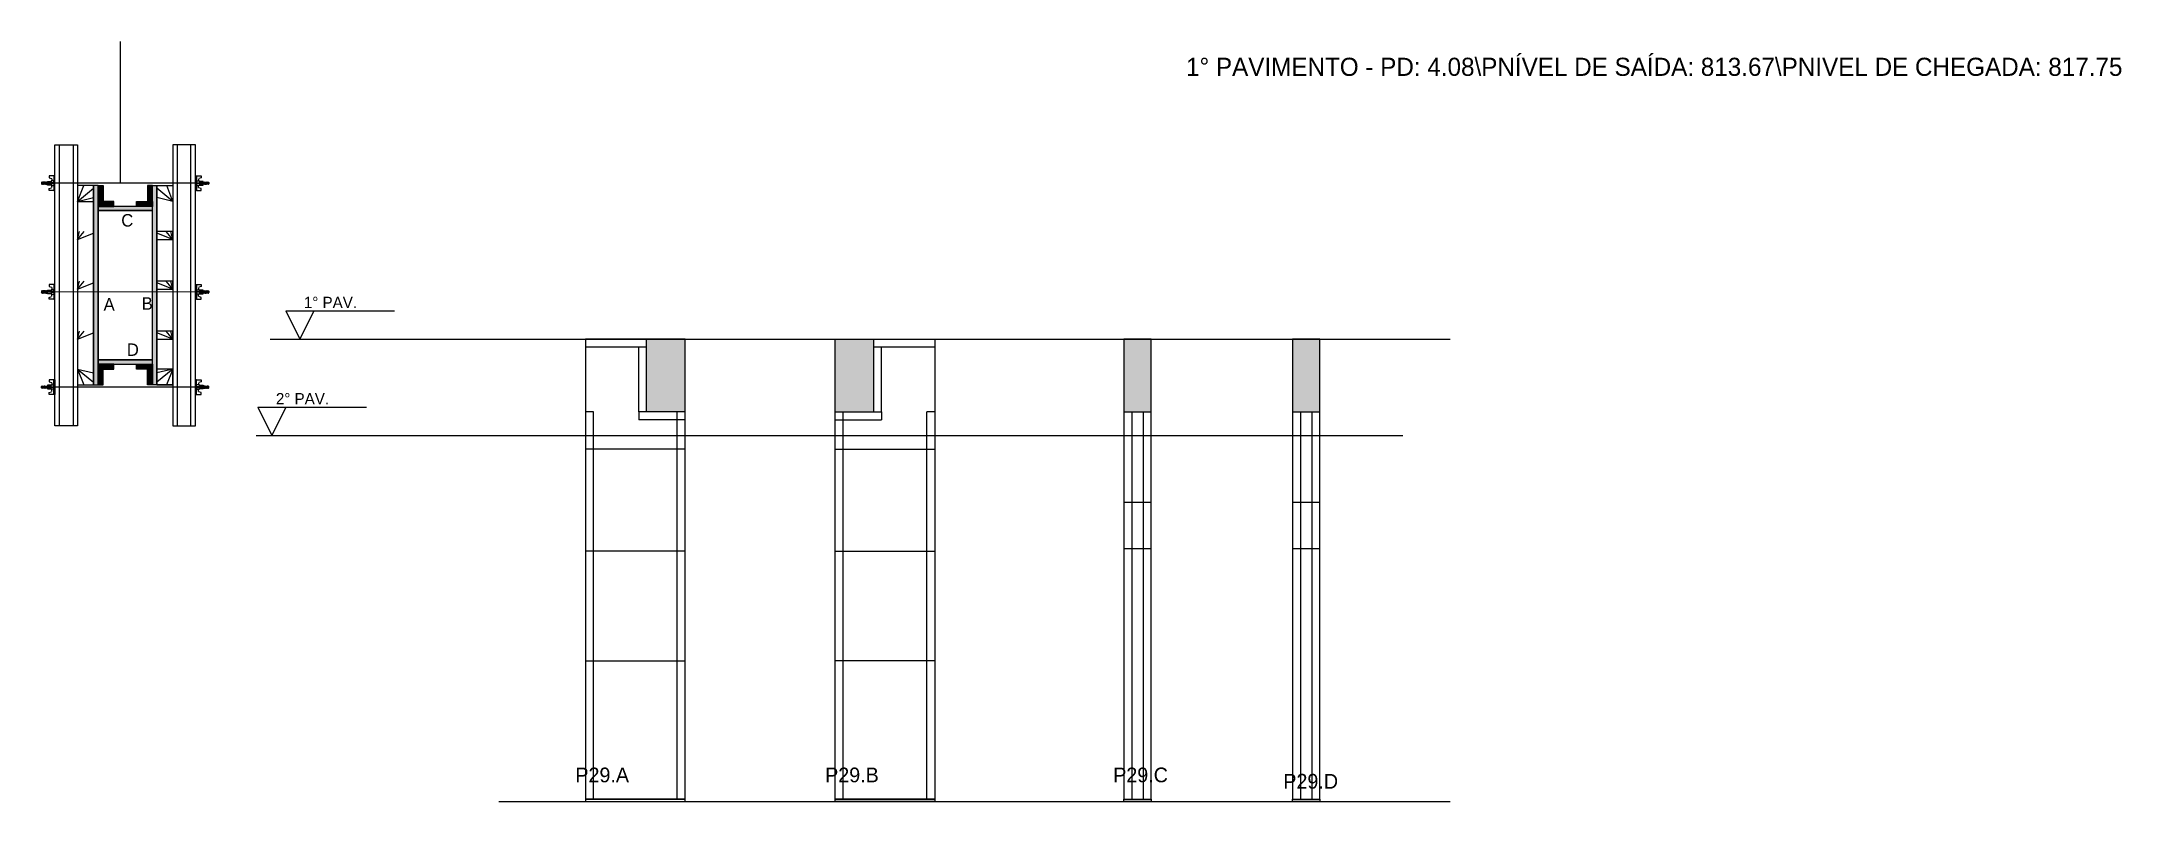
# Model space of a CAD drawing. Header units: metres. Extents: x 7910 to 9747, y 6363 to 7034.
import ezdxf

# ---------------------------------------------------------------- set-up
doc = ezdxf.new("R2010")
doc.units = ezdxf.units.M
for name, color, linetype in [('CHAPA', 7, 'Continuous'), ('COTA', 7, 'Continuous'), ('Hachura', 7, 'Continuous'), ('Madeira', 7, 'Continuous'), ('NIVEL 1° PAV.', 7, 'Continuous'), ('NIVEL 2° PAV.', 7, 'Continuous'), ('NOMENCLATURA', 7, 'Continuous'), ('Nível', 7, 'Continuous'), ('Painéis', 7, 'Continuous'), ('Perfil Metálico', 7, 'Continuous'), ('SARR_2.2x7', 7, 'Continuous'), ('SARRAFO', 7, 'Continuous'), ('Texto Seção', 7, 'Continuous'), ('TEXTO_GERAL', 7, 'Continuous')]:
    doc.layers.add(name, color=color, linetype=linetype)

msp = doc.modelspace()

# ---------------------------------------------------------------- hatches: boundary and pattern name
at = {"layer": 'COTA'}
h = msp.add_hatch(color=7, dxfattribs=at)
h.dxf.hatch_style = 1
h.paths.add_polyline_path([(8478.6, 6770.9), (8444.6, 6770.9), (8444.6, 6706.9), (8478.6, 6706.9), (8478.6, 6770.9)])
h = msp.add_hatch(color=7, dxfattribs=at)
h.dxf.hatch_style = 1
h.paths.add_polyline_path([(8611.1, 6770.9), (8645.1, 6770.9), (8645.1, 6706.9), (8611.1, 6706.9), (8611.1, 6770.9)])
h = msp.add_hatch(color=7, dxfattribs=at)
h.dxf.hatch_style = 1
h.paths.add_polyline_path([(8866, 6706.9), (8890, 6706.9), (8890, 6706.9), (8890, 6770.9), (8890, 6770.9), (8866, 6770.9), (8866, 6770.9), (8866, 6706.9)])
h = msp.add_hatch(color=7, dxfattribs=at)
h.dxf.hatch_style = 1
h.paths.add_polyline_path([(9014.8, 6706.9), (9038.8, 6706.9), (9038.8, 6706.9), (9038.8, 6770.9), (9038.8, 6770.9), (9014.8, 6770.9), (9014.8, 6770.9), (9014.8, 6706.9)])
at = {"layer": 'Hachura'}
h = msp.add_hatch(color=7, dxfattribs=at)
h.dxf.hatch_style = 1
h.paths.add_polyline_path([(7960.3, 6906.6), (7956.3, 6906.6), (7956.3, 6906.6), (7956.3, 6730.6), (7956.3, 6730.6), (7960.3, 6730.6), (7960.3, 6730.6), (7960.3, 6906.6)])
h = msp.add_hatch(color=7, dxfattribs=at)
h.dxf.hatch_style = 1
h.paths.add_polyline_path([(7960.3, 6892.6), (7964.7, 6892.6), (7964.7, 6892.6), (7964.7, 6906.6), (7964.7, 6906.6), (7960.3, 6906.6), (7960.3, 6906.6), (7960.3, 6892.6)])
h = msp.add_hatch(color=7, dxfattribs=at)
h.dxf.hatch_style = 1
h.paths.add_polyline_path([(8008.3, 6892.6), (8003.9, 6892.6), (8003.9, 6892.6), (8003.9, 6906.6), (8003.9, 6906.6), (8008.3, 6906.6), (8008.3, 6906.6), (8008.3, 6892.6)])
h = msp.add_hatch(color=7, dxfattribs=at)
h.dxf.hatch_style = 1
h.paths.add_polyline_path([(8008.3, 6906.6), (8012.3, 6906.6), (8012.3, 6906.6), (8012.3, 6730.6), (8012.3, 6730.6), (8008.3, 6730.6), (8008.3, 6730.6), (8008.3, 6906.6)])
h = msp.add_hatch(color=7, dxfattribs=at)
h.dxf.hatch_style = 1
h.paths.add_polyline_path([(7960.3, 6888.2), (7960.3, 6892.6), (7960.3, 6892.6), (7974.3, 6892.6), (7974.3, 6892.6), (7974.3, 6888.2), (7974.3, 6888.2), (7960.3, 6888.2)])
h = msp.add_hatch(color=7, dxfattribs=at)
h.dxf.hatch_style = 1
h.paths.add_polyline_path([(8008.3, 6884.6), (8008.3, 6888.2), (8008.3, 6888.2), (7960.3, 6888.2), (7960.3, 6888.2), (7960.3, 6884.6), (7960.3, 6884.6), (8008.3, 6884.6)])
h = msp.add_hatch(color=7, dxfattribs=at)
h.dxf.hatch_style = 1
h.paths.add_polyline_path([(8008.3, 6884.6), (8008.3, 6888.2), (8008.3, 6888.2), (7960.3, 6888.2), (7960.3, 6888.2), (7960.3, 6884.6), (7960.3, 6884.6), (8008.3, 6884.6)])
h = msp.add_hatch(color=7, dxfattribs=at)
h.dxf.hatch_style = 1
h.paths.add_polyline_path([(8008.3, 6888.2), (8008.3, 6892.6), (8008.3, 6892.6), (7994.3, 6892.6), (7994.3, 6892.6), (7994.3, 6888.2), (7994.3, 6888.2), (8008.3, 6888.2)])
h = msp.add_hatch(color=7, dxfattribs=at)
h.dxf.hatch_style = 1
h.paths.add_polyline_path([(8008.3, 6749), (8008.3, 6752.6), (8008.3, 6752.6), (7960.3, 6752.6), (7960.3, 6752.6), (7960.3, 6749), (7960.3, 6749), (8008.3, 6749)])
h = msp.add_hatch(color=7, dxfattribs=at)
h.dxf.hatch_style = 1
h.paths.add_polyline_path([(8008.3, 6749), (8008.3, 6752.6), (8008.3, 6752.6), (7960.3, 6752.6), (7960.3, 6752.6), (7960.3, 6749), (7960.3, 6749), (8008.3, 6749)])
h = msp.add_hatch(color=7, dxfattribs=at)
h.dxf.hatch_style = 1
h.paths.add_polyline_path([(7960.3, 6744.6), (7960.3, 6749), (7960.3, 6749), (7974.3, 6749), (7974.3, 6749), (7974.3, 6744.6), (7974.3, 6744.6), (7960.3, 6744.6)])
h = msp.add_hatch(color=7, dxfattribs=at)
h.dxf.hatch_style = 1
h.paths.add_polyline_path([(7960.3, 6744.6), (7964.7, 6744.6), (7964.7, 6744.6), (7964.7, 6730.6), (7964.7, 6730.6), (7960.3, 6730.6), (7960.3, 6730.6), (7960.3, 6744.6)])
h = msp.add_hatch(color=7, dxfattribs=at)
h.dxf.hatch_style = 1
h.paths.add_polyline_path([(8008.3, 6744.6), (8008.3, 6749), (8008.3, 6749), (7994.3, 6749), (7994.3, 6749), (7994.3, 6744.6), (7994.3, 6744.6), (8008.3, 6744.6)])
h = msp.add_hatch(color=7, dxfattribs=at)
h.dxf.hatch_style = 1
h.paths.add_polyline_path([(8008.3, 6744.6), (8003.9, 6744.6), (8003.9, 6744.6), (8003.9, 6730.6), (8003.9, 6730.6), (8008.3, 6730.6), (8008.3, 6730.6), (8008.3, 6744.6)])

# ---------------------------------------------------------------- linework, layer by layer
at = {"layer": 'CHAPA', "color": 7, "lineweight": 25}
for points in [[(7960.3, 6906.6), (7956.3, 6906.6), (7956.3, 6730.6), (7960.3, 6730.6)], [(7960.3, 6906.6), (7956.3, 6906.6), (7956.3, 6730.6), (7960.3, 6730.6)], [(8008.3, 6906.6), (8012.3, 6906.6), (8012.3, 6730.6), (8008.3, 6730.6)], [(8008.3, 6906.6), (8012.3, 6906.6), (8012.3, 6730.6), (8008.3, 6730.6)], [(8008.3, 6884.6), (8008.3, 6888.2), (7960.3, 6888.2), (7960.3, 6884.6)], [(8008.3, 6884.6), (8008.3, 6888.2), (7960.3, 6888.2), (7960.3, 6884.6)], [(8008.3, 6749), (8008.3, 6752.6), (7960.3, 6752.6), (7960.3, 6749)], [(8008.3, 6749), (8008.3, 6752.6), (7960.3, 6752.6), (7960.3, 6749)]]:
    msp.add_lwpolyline(points, close=True, dxfattribs=at)
at = {"layer": 'COTA', "color": 7, "lineweight": 25}
for p, q in [((8478.6, 6770.9), (8444.6, 6770.9)), ((8478.6, 6706.9), (8478.6, 6770.9)), ((8611.1, 6706.9), (8611.1, 6770.9)), ((8611.1, 6770.9), (8645.1, 6770.9))]:
    msp.add_line(p, q, dxfattribs=at)
for points in [[(8890, 6706.9), (8890, 6770.9), (8866, 6770.9), (8866, 6706.9)], [(9038.8, 6706.9), (9038.8, 6770.9), (9014.8, 6770.9), (9014.8, 6706.9)]]:
    msp.add_lwpolyline(points, dxfattribs=at)
at = {"layer": 'Defpoints', "color": 7, "lineweight": 25}
msp.add_line((7980.2, 6908.7), (7980.2, 7033.7), dxfattribs=at)
at = {"layer": 'Hachura', "color": 7, "lineweight": 25}
for p, q in [((7910.8, 6909.7), (7910.5, 6909.4)), ((7910.5, 6909.4), (7910.5, 6908.1)), ((7910.8, 6907.7), (7910.5, 6908.1)), ((7911.1, 6909.7), (7910.8, 6909.7)), ((7910.8, 6909.7), (7910.8, 6909.7)), ((7910.8, 6907.7), (7910.8, 6909.7)), ((7911.4, 6907.7), (7910.8, 6909)), ((7911.4, 6907.6), (7910.8, 6908.8)), ((7910.8, 6908.3), (7911.1, 6907.6)), ((7910.8, 6908), (7910.9, 6907.7)), ((7910.9, 6907.7), (7910.8, 6907.7)), ((7911.1, 6909.7), (7912.1, 6907.7)), ((7911.1, 6909.7), (7912.1, 6907.7)), ((7911.2, 6909.8), (7912.3, 6907.6)), ((7912.5, 6907.6), (7911.4, 6909.8)), ((7911.4, 6907.7), (7912.1, 6907.7)), ((7912.3, 6909.7), (7911.6, 6909.7)), ((7912.6, 6907.7), (7911.6, 6909.7)), ((7912.3, 6909.7), (7913.2, 6907.7)), ((7912.4, 6909.8), (7913.5, 6907.6)), ((7913.7, 6907.6), (7912.6, 6909.8)), ((7913.2, 6907.7), (7912.6, 6907.7)), ((7913.4, 6909.7), (7912.8, 6909.7)), ((7913.8, 6907.7), (7912.8, 6909.7)), ((7913, 6909.7), (7912.8, 6909.7)), ((7913.4, 6909.7), (7914.4, 6907.7)), ((7913.5, 6909.8), (7914.6, 6907.6)), ((7914.8, 6907.6), (7913.8, 6909.8)), ((7914, 6907.7), (7913.8, 6907.7)), ((7914.6, 6909.7), (7914, 6909.7)), ((7914.9, 6907.7), (7914, 6909.7)), ((7914, 6907.7), (7914.4, 6907.7)), ((7914.6, 6909.7), (7915.6, 6907.7)), ((7915.6, 6908.5), (7914.9, 6909.8)), ((7914.9, 6907.7), (7915.6, 6907.7)), ((7915.6, 6908.8), (7915.1, 6909.7)), ((7915.6, 6909.7), (7915.1, 6909.7)), ((8057.1, 6908.6), (7915.3, 6908.7)), ((7915.6, 6907), (7915.6, 6910.3)), ((7915.6, 6907), (7915.6, 6910.3)), ((7915.6, 6910.3), (7918.8, 6910.3)), ((7915.6, 6909.3), (7918.8, 6909.3)), ((7915.6, 6907.7), (7918.8, 6907.7)), ((7918.8, 6907), (7915.6, 6907)), ((7922.3, 6915.1), (7917.1, 6915.1)), ((7917.1, 6915.1), (7917.1, 6913.4)), ((7917.1, 6913.4), (7919.3, 6912.8)), ((7917.1, 6903.9), (7919.3, 6904.5)), ((7917.1, 6902.2), (7917.1, 6903.9)), ((7918.8, 6910.6), (7918.8, 6906.7)), ((7921.4, 6910.6), (7918.8, 6910.6)), ((7918.8, 6906.7), (7918.8, 6907)), ((7918.8, 6906.7), (7918.8, 6907)), ((7918.8, 6906.7), (7921.4, 6906.7)), ((7921.4, 6909), (7919.4, 6909)), ((7919.4, 6908.4), (7921.4, 6908.4)), ((7919.6, 6912.5), (7919.6, 6910.6)), ((7919.6, 6904.8), (7919.6, 6906.7)), ((7921.4, 6915.1), (7921.4, 6902.2)), ((7921.4, 6915.1), (7921.4, 6909.9)), ((7921.4, 6915), (7922.3, 6915)), ((7921.4, 6914.7), (7922.3, 6914.7)), ((7921.4, 6914.4), (7922.3, 6914.4)), ((7921.4, 6913.9), (7922.3, 6913.9)), ((7921.4, 6913.1), (7922.3, 6913.1)), ((7921.4, 6911.7), (7922.3, 6911.7)), ((7921.4, 6908.6), (7921.4, 6910.6)), ((7921.4, 6909.9), (7921.4, 6909.3)), ((7921.4, 6908.7), (7922.3, 6908.7)), ((7921.4, 6905.6), (7922.3, 6905.6)), ((7921.4, 6904.2), (7922.3, 6904.2)), ((7921.7, 6909.6), (7921.5, 6909.6)), ((7921.5, 6907.7), (7921.9, 6907.7)), ((7922.1, 6909.6), (7921.7, 6909.6)), ((7922.3, 6902.2), (7922.3, 6915.1)), ((7922.3, 6903.2), (7922.3, 6911)), ((8046.3, 6902.2), (8046.3, 6915.1)), ((8046.3, 6915.1), (8051.4, 6915.1)), ((8047.2, 6915), (8046.3, 6915)), ((8047.2, 6914.7), (8046.3, 6914.7)), ((8047.2, 6914.4), (8046.3, 6914.4)), ((8047.2, 6913.9), (8046.3, 6913.9)), ((8047.2, 6913.1), (8046.3, 6913.1)), ((8047.2, 6911.7), (8046.3, 6911.7)), ((8046.3, 6903.2), (8046.3, 6911)), ((8047.2, 6908.7), (8046.3, 6908.7)), ((8047.2, 6905.6), (8046.3, 6905.6)), ((8047.2, 6904.2), (8046.3, 6904.2)), ((8046.4, 6909.6), (8046.9, 6909.6)), ((8047, 6907.7), (8046.6, 6907.7)), ((8046.9, 6909.6), (8047.1, 6909.6)), ((8047.2, 6915.1), (8047.2, 6902.2)), ((8047.2, 6915.1), (8047.2, 6909.9)), ((8047.2, 6908.6), (8047.2, 6910.6)), ((8047.2, 6910.6), (8049.8, 6910.6)), ((8047.2, 6909.9), (8047.2, 6909.3)), ((8047.2, 6909), (8049.2, 6909)), ((8049.2, 6908.4), (8047.2, 6908.4)), ((8049.8, 6906.7), (8047.2, 6906.7)), ((8049, 6912.5), (8049, 6910.6)), ((8049, 6904.8), (8049, 6906.7)), ((8051.4, 6913.4), (8049.2, 6912.8)), ((8051.4, 6903.9), (8049.2, 6904.5)), ((8049.8, 6910.6), (8049.8, 6906.7)), ((8053, 6910.3), (8049.8, 6910.3)), ((8053, 6909.3), (8049.8, 6909.3)), ((8053, 6907.7), (8049.8, 6907.7)), ((8049.8, 6907), (8053, 6907)), ((8049.8, 6906.7), (8049.8, 6907)), ((8049.8, 6906.7), (8049.8, 6907)), ((8051.4, 6915.1), (8051.4, 6913.4)), ((8051.4, 6902.2), (8051.4, 6903.9)), ((8052.9, 6907), (8052.9, 6910.3)), ((8053, 6907), (8053, 6910.3)), ((8053, 6908.5), (8053.6, 6909.8)), ((8053.9, 6909.7), (8053, 6907.7)), ((8053, 6908.8), (8053.4, 6909.7)), ((8053, 6909.7), (8053.4, 6909.7)), ((8053.6, 6907.7), (8053, 6907.7)), ((8053.6, 6907.7), (8054.6, 6909.7)), ((8053.7, 6907.6), (8054.8, 6909.8)), ((8055, 6909.8), (8053.9, 6907.6)), ((8053.9, 6909.7), (8054.6, 6909.7)), ((8055.1, 6909.7), (8054.1, 6907.7)), ((8054.6, 6907.7), (8054.1, 6907.7)), ((8054.6, 6907.7), (8054.8, 6907.7)), ((8054.8, 6907.7), (8055.8, 6909.7)), ((8054.9, 6907.6), (8055.9, 6909.8)), ((8056.2, 6909.8), (8055.1, 6907.6)), ((8055.1, 6909.7), (8055.8, 6909.7)), ((8056.3, 6909.7), (8055.3, 6907.7)), ((8055.3, 6907.7), (8055.9, 6907.7)), ((8055.5, 6909.7), (8055.8, 6909.7)), ((8055.9, 6907.7), (8056.9, 6909.7)), ((8056, 6907.6), (8057.1, 6909.8)), ((8057.3, 6909.8), (8056.3, 6907.6)), ((8056.3, 6909.7), (8056.9, 6909.7)), ((8057.4, 6909.7), (8056.5, 6907.7)), ((8057.4, 6909.7), (8056.5, 6907.7)), ((8057.1, 6907.7), (8056.5, 6907.7)), ((8057.1, 6907.7), (8057.8, 6909)), ((8057.2, 6907.6), (8057.8, 6908.8)), ((8057.4, 6909.7), (8057.8, 6909.7)), ((8057.8, 6908.3), (8057.4, 6907.6)), ((8057.8, 6908), (8057.6, 6907.7)), ((8057.6, 6907.7), (8057.8, 6907.7)), ((8057.8, 6909.7), (8057.8, 6909.7)), ((8057.8, 6909.7), (8058.1, 6909.4)), ((8057.8, 6907.7), (8057.8, 6909.7)), ((8057.8, 6907.7), (8058.1, 6908.1)), ((8058.1, 6909.4), (8058.1, 6908.1)), ((7921.4, 6902.2), (7917.1, 6902.2)), ((7921.4, 6903.3), (7922.3, 6903.3)), ((7921.4, 6902.9), (7922.3, 6902.9)), ((7921.4, 6902.5), (7922.3, 6902.5)), ((7921.4, 6902.3), (7922.3, 6902.3)), ((7921.4, 6902.2), (7922.3, 6902.2)), ((8047.2, 6903.3), (8046.3, 6903.3)), ((8047.2, 6902.9), (8046.3, 6902.9)), ((8047.2, 6902.5), (8046.3, 6902.5)), ((8047.2, 6902.3), (8046.3, 6902.3)), ((8047.2, 6902.2), (8046.3, 6902.2)), ((8047.2, 6902.2), (8051.4, 6902.2)), ((7910.8, 6813.7), (7910.5, 6813.4)), ((7910.5, 6813.4), (7910.5, 6812.1)), ((7910.8, 6811.7), (7910.5, 6812.1)), ((7911.1, 6813.7), (7910.8, 6813.7)), ((7910.8, 6813.7), (7910.8, 6813.7)), ((7910.8, 6811.7), (7910.8, 6813.7)), ((7911.4, 6811.7), (7910.8, 6813)), ((7911.4, 6811.6), (7910.8, 6812.8)), ((7910.8, 6812.3), (7911.1, 6811.6)), ((7910.8, 6812), (7910.9, 6811.7)), ((7911.1, 6813.7), (7912.1, 6811.7)), ((7911.1, 6813.7), (7912.1, 6811.7)), ((7911.2, 6813.8), (7912.3, 6811.6)), ((7912.5, 6811.6), (7911.4, 6813.8)), ((7912.3, 6813.7), (7911.6, 6813.7)), ((7912.6, 6811.7), (7911.6, 6813.7)), ((7912.3, 6813.7), (7913.2, 6811.7)), ((7912.4, 6813.8), (7913.5, 6811.6)), ((7913.7, 6811.6), (7912.6, 6813.8)), ((7913.4, 6813.7), (7912.8, 6813.7)), ((7913.8, 6811.7), (7912.8, 6813.7)), ((7913, 6813.7), (7912.8, 6813.7)), ((7913.4, 6813.7), (7914.4, 6811.7)), ((7913.5, 6813.8), (7914.6, 6811.6)), ((7914.8, 6811.6), (7913.8, 6813.8)), ((7914.6, 6813.7), (7914, 6813.7)), ((7914.9, 6811.7), (7914, 6813.7)), ((7914.6, 6813.7), (7915.6, 6811.7)), ((7915.6, 6812.5), (7914.9, 6813.8)), ((7915.6, 6812.8), (7915.1, 6813.7)), ((7915.6, 6813.7), (7915.1, 6813.7)), ((8057.1, 6812.6), (7915.3, 6812.7)), ((7915.6, 6811), (7915.6, 6814.3)), ((7915.6, 6811), (7915.6, 6814.3)), ((7915.6, 6814.3), (7918.8, 6814.3)), ((7915.6, 6813.3), (7918.8, 6813.3)), ((7922.3, 6819.1), (7917.1, 6819.1)), ((7917.1, 6819.1), (7917.1, 6817.4)), ((7917.1, 6817.4), (7919.3, 6816.8)), ((7918.8, 6814.6), (7918.8, 6810.7)), ((7921.4, 6814.6), (7918.8, 6814.6)), ((7921.4, 6813), (7919.4, 6813)), ((7919.4, 6812.4), (7921.4, 6812.4)), ((7919.6, 6816.5), (7919.6, 6814.6)), ((7921.4, 6819.1), (7921.4, 6806.2)), ((7921.4, 6819.1), (7921.4, 6813.9)), ((7921.4, 6819), (7922.3, 6819)), ((7921.4, 6818.7), (7922.3, 6818.7)), ((7921.4, 6818.4), (7922.3, 6818.4)), ((7921.4, 6817.9), (7922.3, 6817.9)), ((7921.4, 6817.1), (7922.3, 6817.1)), ((7921.4, 6815.7), (7922.3, 6815.7)), ((7921.4, 6812.6), (7921.4, 6814.6)), ((7921.4, 6813.9), (7921.4, 6813.3)), ((7921.4, 6812.7), (7922.3, 6812.7)), ((7921.7, 6813.6), (7921.5, 6813.6)), ((7922.1, 6813.6), (7921.7, 6813.6)), ((7922.3, 6806.2), (7922.3, 6819.1)), ((7922.3, 6807.2), (7922.3, 6815)), ((8046.3, 6806.2), (8046.3, 6819.1)), ((8046.3, 6819.1), (8051.4, 6819.1)), ((8047.2, 6819), (8046.3, 6819)), ((8047.2, 6818.7), (8046.3, 6818.7)), ((8047.2, 6818.4), (8046.3, 6818.4)), ((8047.2, 6817.9), (8046.3, 6817.9)), ((8047.2, 6817.1), (8046.3, 6817.1)), ((8047.2, 6815.7), (8046.3, 6815.7)), ((8046.3, 6807.2), (8046.3, 6815)), ((8047.2, 6812.7), (8046.3, 6812.7)), ((8046.4, 6813.6), (8046.9, 6813.6)), ((8046.9, 6813.6), (8047.1, 6813.6)), ((8047.2, 6819.1), (8047.2, 6806.2)), ((8047.2, 6819.1), (8047.2, 6813.9)), ((8047.2, 6812.6), (8047.2, 6814.6)), ((8047.2, 6814.6), (8049.8, 6814.6)), ((8047.2, 6813.9), (8047.2, 6813.3)), ((8047.2, 6813), (8049.2, 6813)), ((8049.2, 6812.4), (8047.2, 6812.4)), ((8049, 6816.5), (8049, 6814.6)), ((8051.4, 6817.4), (8049.2, 6816.8)), ((8049.8, 6814.6), (8049.8, 6810.7)), ((8053, 6814.3), (8049.8, 6814.3)), ((8053, 6813.3), (8049.8, 6813.3)), ((8051.4, 6819.1), (8051.4, 6817.4)), ((8052.9, 6811), (8052.9, 6814.3)), ((8053, 6811), (8053, 6814.3)), ((8053, 6812.5), (8053.6, 6813.8)), ((8053.9, 6813.7), (8053, 6811.7)), ((8053, 6812.8), (8053.4, 6813.7)), ((8053, 6813.7), (8053.4, 6813.7)), ((8053.6, 6811.7), (8054.6, 6813.7)), ((8053.7, 6811.6), (8054.8, 6813.8)), ((8055, 6813.8), (8053.9, 6811.6)), ((8053.9, 6813.7), (8054.6, 6813.7)), ((8055.1, 6813.7), (8054.1, 6811.7)), ((8054.8, 6811.7), (8055.8, 6813.7)), ((8054.9, 6811.6), (8055.9, 6813.8)), ((8056.2, 6813.8), (8055.1, 6811.6)), ((8055.1, 6813.7), (8055.8, 6813.7)), ((8056.3, 6813.7), (8055.3, 6811.7)), ((8055.5, 6813.7), (8055.8, 6813.7)), ((8055.9, 6811.7), (8056.9, 6813.7)), ((8056, 6811.6), (8057.1, 6813.8)), ((8057.3, 6813.8), (8056.3, 6811.6)), ((8056.3, 6813.7), (8056.9, 6813.7)), ((8057.4, 6813.7), (8056.5, 6811.7)), ((8057.4, 6813.7), (8056.5, 6811.7)), ((8057.1, 6811.7), (8057.8, 6813)), ((8057.2, 6811.6), (8057.8, 6812.8)), ((8057.4, 6813.7), (8057.8, 6813.7)), ((8057.8, 6812.3), (8057.4, 6811.6)), ((8057.8, 6812), (8057.6, 6811.7)), ((8057.8, 6813.7), (8057.8, 6813.7)), ((8057.8, 6813.7), (8058.1, 6813.4)), ((8057.8, 6811.7), (8057.8, 6813.7)), ((8057.8, 6811.7), (8058.1, 6812.1)), ((8058.1, 6813.4), (8058.1, 6812.1)), ((7910.9, 6811.7), (7910.8, 6811.7)), ((7911.4, 6811.7), (7912.1, 6811.7)), ((7913.2, 6811.7), (7912.6, 6811.7)), ((7914, 6811.7), (7913.8, 6811.7)), ((7914, 6811.7), (7914.4, 6811.7)), ((7914.9, 6811.7), (7915.6, 6811.7)), ((7915.6, 6811.7), (7918.8, 6811.7)), ((7918.8, 6811), (7915.6, 6811)), ((7917.1, 6807.9), (7919.3, 6808.5)), ((7917.1, 6806.2), (7917.1, 6807.9)), ((7921.4, 6806.2), (7917.1, 6806.2)), ((7918.8, 6810.7), (7918.8, 6811)), ((7918.8, 6810.7), (7918.8, 6811)), ((7918.8, 6810.7), (7921.4, 6810.7)), ((7919.6, 6808.8), (7919.6, 6810.7)), ((7921.4, 6809.6), (7922.3, 6809.6)), ((7921.4, 6808.2), (7922.3, 6808.2)), ((7921.4, 6807.3), (7922.3, 6807.3)), ((7921.4, 6806.9), (7922.3, 6806.9)), ((7921.4, 6806.5), (7922.3, 6806.5)), ((7921.4, 6806.3), (7922.3, 6806.3)), ((7921.4, 6806.2), (7922.3, 6806.2)), ((7921.5, 6811.7), (7921.9, 6811.7)), ((8047.2, 6809.6), (8046.3, 6809.6)), ((8047.2, 6808.2), (8046.3, 6808.2)), ((8047.2, 6807.3), (8046.3, 6807.3)), ((8047.2, 6806.9), (8046.3, 6806.9)), ((8047.2, 6806.5), (8046.3, 6806.5)), ((8047.2, 6806.3), (8046.3, 6806.3)), ((8047.2, 6806.2), (8046.3, 6806.2)), ((8047, 6811.7), (8046.6, 6811.7)), ((8049.8, 6810.7), (8047.2, 6810.7)), ((8047.2, 6806.2), (8051.4, 6806.2)), ((8049, 6808.8), (8049, 6810.7)), ((8051.4, 6807.9), (8049.2, 6808.5)), ((8053, 6811.7), (8049.8, 6811.7)), ((8049.8, 6811), (8053, 6811)), ((8049.8, 6810.7), (8049.8, 6811)), ((8049.8, 6810.7), (8049.8, 6811)), ((8051.4, 6806.2), (8051.4, 6807.9)), ((8053.6, 6811.7), (8053, 6811.7)), ((8054.6, 6811.7), (8054.1, 6811.7)), ((8054.6, 6811.7), (8054.8, 6811.7)), ((8055.3, 6811.7), (8055.9, 6811.7)), ((8057.1, 6811.7), (8056.5, 6811.7)), ((8057.6, 6811.7), (8057.8, 6811.7)), ((7910.8, 6729.5), (7910.5, 6729.2)), ((7910.5, 6727.9), (7910.5, 6729.2)), ((7910.8, 6727.6), (7910.5, 6727.9)), ((7910.8, 6729), (7911.1, 6729.7)), ((7911.4, 6729.6), (7910.8, 6728.5)), ((7910.8, 6729.3), (7910.9, 6729.5)), ((7910.9, 6729.5), (7910.8, 6729.5)), ((7911.4, 6729.5), (7910.8, 6728.3)), ((7910.8, 6729.5), (7910.8, 6727.6)), ((7911.1, 6727.6), (7910.8, 6727.6)), ((7910.8, 6727.6), (7910.8, 6727.6)), ((7911.1, 6727.6), (7912.1, 6729.5)), ((7911.1, 6727.6), (7912.1, 6729.5)), ((7911.2, 6727.5), (7912.3, 6729.7)), ((7912.5, 6729.6), (7911.4, 6727.5)), ((7911.4, 6729.5), (7912.1, 6729.5)), ((7912.6, 6729.5), (7911.6, 6727.6)), ((7912.3, 6727.6), (7911.6, 6727.6)), ((7912.3, 6727.6), (7913.2, 6729.5)), ((7912.4, 6727.5), (7913.5, 6729.7)), ((7913.7, 6729.6), (7912.6, 6727.5)), ((7913.2, 6729.5), (7912.6, 6729.5)), ((7913.8, 6729.5), (7912.8, 6727.6)), ((7913.4, 6727.6), (7912.8, 6727.6)), ((7913, 6727.6), (7912.8, 6727.6)), ((7913.4, 6727.6), (7914.4, 6729.5)), ((7913.5, 6727.5), (7914.6, 6729.7)), ((7914.8, 6729.6), (7913.8, 6727.5)), ((7914, 6729.5), (7913.8, 6729.5)), ((7914, 6729.5), (7914.4, 6729.5)), ((7914.9, 6729.5), (7914, 6727.6)), ((7914.6, 6727.6), (7914, 6727.6)), ((7914.6, 6727.6), (7915.6, 6729.5)), ((7914.9, 6729.5), (7915.6, 6729.5)), ((7915.6, 6728.8), (7914.9, 6727.5)), ((7915.6, 6728.5), (7915.1, 6727.6)), ((7915.6, 6727.6), (7915.1, 6727.6)), ((8057.1, 6728.6), (7915.3, 6728.6)), ((7915.6, 6730.3), (7915.6, 6727)), ((7915.6, 6730.3), (7915.6, 6727)), ((7918.8, 6730.3), (7915.6, 6730.3)), ((7915.6, 6729.5), (7918.8, 6729.5)), ((7915.6, 6728), (7918.8, 6728)), ((7915.6, 6727), (7918.8, 6727)), ((7921.4, 6735.1), (7917.1, 6735.1)), ((7917.1, 6735.1), (7917.1, 6733.4)), ((7917.1, 6733.4), (7919.3, 6732.8)), ((7917.1, 6723.9), (7919.3, 6724.5)), ((7917.1, 6722.2), (7917.1, 6723.9)), ((7922.3, 6722.2), (7917.1, 6722.2)), ((7918.8, 6726.7), (7918.8, 6730.6)), ((7918.8, 6730.6), (7921.4, 6730.6)), ((7918.8, 6730.6), (7918.8, 6730.3)), ((7918.8, 6730.6), (7918.8, 6730.3)), ((7921.4, 6726.7), (7918.8, 6726.7)), ((7919.4, 6728.8), (7921.4, 6728.8)), ((7921.4, 6728.3), (7919.4, 6728.3)), ((7919.6, 6732.5), (7919.6, 6730.6)), ((7919.6, 6724.8), (7919.6, 6726.7)), ((7921.4, 6722.2), (7921.4, 6735.1)), ((7921.4, 6735.1), (7922.3, 6735.1)), ((7921.4, 6735), (7922.3, 6735)), ((7921.4, 6734.7), (7922.3, 6734.7)), ((7921.4, 6734.4), (7922.3, 6734.4)), ((7921.4, 6733.9), (7922.3, 6733.9)), ((7921.4, 6733.1), (7922.3, 6733.1)), ((7921.4, 6731.7), (7922.3, 6731.7)), ((7921.4, 6728.6), (7921.4, 6726.7)), ((7921.4, 6728.6), (7922.3, 6728.6)), ((7921.4, 6727.4), (7921.4, 6728)), ((7921.4, 6722.2), (7921.4, 6727.4)), ((7921.4, 6725.6), (7922.3, 6725.6)), ((7921.4, 6724.2), (7922.3, 6724.2)), ((7921.4, 6723.3), (7922.3, 6723.3)), ((7921.4, 6722.9), (7922.3, 6722.9)), ((7921.4, 6722.5), (7922.3, 6722.5)), ((7921.4, 6722.3), (7922.3, 6722.3)), ((7921.5, 6729.6), (7921.9, 6729.6)), ((7921.7, 6727.7), (7921.5, 6727.7)), ((7922.1, 6727.7), (7921.7, 6727.7)), ((7922.3, 6735.1), (7922.3, 6722.2)), ((7922.3, 6734.1), (7922.3, 6726.3)), ((8046.3, 6735.1), (8046.3, 6722.2)), ((8047.2, 6735.1), (8046.3, 6735.1)), ((8047.2, 6735), (8046.3, 6735)), ((8047.2, 6734.7), (8046.3, 6734.7)), ((8047.2, 6734.4), (8046.3, 6734.4)), ((8046.3, 6734.1), (8046.3, 6726.3)), ((8047.2, 6733.9), (8046.3, 6733.9)), ((8047.2, 6733.1), (8046.3, 6733.1)), ((8047.2, 6731.7), (8046.3, 6731.7)), ((8047.2, 6728.6), (8046.3, 6728.6)), ((8047.2, 6725.6), (8046.3, 6725.6)), ((8047.2, 6724.2), (8046.3, 6724.2)), ((8047.2, 6723.3), (8046.3, 6723.3)), ((8047.2, 6722.9), (8046.3, 6722.9)), ((8047.2, 6722.5), (8046.3, 6722.5)), ((8047.2, 6722.3), (8046.3, 6722.3)), ((8046.3, 6722.2), (8051.4, 6722.2)), ((8046.4, 6727.7), (8046.9, 6727.7)), ((8047, 6729.6), (8046.6, 6729.6)), ((8046.9, 6727.7), (8047.1, 6727.7)), ((8047.2, 6722.2), (8047.2, 6735.1)), ((8047.2, 6735.1), (8051.4, 6735.1)), ((8049.8, 6730.6), (8047.2, 6730.6)), ((8049.2, 6728.8), (8047.2, 6728.8)), ((8047.2, 6728.6), (8047.2, 6726.7)), ((8047.2, 6728.3), (8049.2, 6728.3)), ((8047.2, 6727.4), (8047.2, 6728)), ((8047.2, 6722.2), (8047.2, 6727.4)), ((8047.2, 6726.7), (8049.8, 6726.7)), ((8049, 6732.5), (8049, 6730.6)), ((8049, 6724.8), (8049, 6726.7)), ((8051.4, 6733.4), (8049.2, 6732.8)), ((8051.4, 6723.9), (8049.2, 6724.5)), ((8049.8, 6726.7), (8049.8, 6730.6)), ((8049.8, 6730.6), (8049.8, 6730.3)), ((8049.8, 6730.6), (8049.8, 6730.3)), ((8049.8, 6730.3), (8053, 6730.3)), ((8053, 6729.5), (8049.8, 6729.5)), ((8053, 6728), (8049.8, 6728)), ((8053, 6727), (8049.8, 6727)), ((8051.4, 6735.1), (8051.4, 6733.4)), ((8051.4, 6722.2), (8051.4, 6723.9)), ((8052.9, 6730.3), (8052.9, 6727)), ((8053, 6730.3), (8053, 6727)), ((8053.6, 6729.5), (8053, 6729.5)), ((8053.9, 6727.6), (8053, 6729.5)), ((8053, 6728.8), (8053.6, 6727.5)), ((8053, 6728.5), (8053.4, 6727.6)), ((8053, 6727.6), (8053.4, 6727.6)), ((8053.6, 6729.5), (8054.6, 6727.6)), ((8053.7, 6729.6), (8054.8, 6727.5)), ((8055, 6727.5), (8053.9, 6729.7)), ((8053.9, 6727.6), (8054.6, 6727.6)), ((8054.6, 6729.5), (8054.1, 6729.5)), ((8055.1, 6727.6), (8054.1, 6729.5)), ((8054.6, 6729.5), (8054.8, 6729.5)), ((8054.8, 6729.5), (8055.8, 6727.6)), ((8054.9, 6729.6), (8055.9, 6727.5)), ((8056.2, 6727.5), (8055.1, 6729.7)), ((8055.1, 6727.6), (8055.8, 6727.6)), ((8055.3, 6729.5), (8055.9, 6729.5)), ((8056.3, 6727.6), (8055.3, 6729.5)), ((8055.5, 6727.6), (8055.8, 6727.6)), ((8055.9, 6729.5), (8056.9, 6727.6)), ((8056, 6729.6), (8057.1, 6727.5)), ((8057.3, 6727.5), (8056.3, 6729.7)), ((8056.3, 6727.6), (8056.9, 6727.6)), ((8057.4, 6727.6), (8056.5, 6729.5)), ((8057.1, 6729.5), (8056.5, 6729.5)), ((8057.4, 6727.6), (8056.5, 6729.5)), ((8057.1, 6729.5), (8057.8, 6728.3)), ((8057.2, 6729.6), (8057.8, 6728.5)), ((8057.8, 6729), (8057.4, 6729.7)), ((8057.4, 6727.6), (8057.8, 6727.6)), ((8057.8, 6729.3), (8057.6, 6729.5)), ((8057.6, 6729.5), (8057.8, 6729.5)), ((8057.8, 6729.5), (8058.1, 6729.2)), ((8057.8, 6729.5), (8057.8, 6727.6)), ((8057.8, 6727.6), (8058.1, 6727.9)), ((8057.8, 6727.6), (8057.8, 6727.6)), ((8058.1, 6727.9), (8058.1, 6729.2))]:
    msp.add_line(p, q, dxfattribs=at)
at = {"layer": 'Madeira', "color": 7, "lineweight": 25}
for p, q in [((7942.3, 6892.6), (7947.7, 6906.6)), ((7942.3, 6892.6), (7956.3, 6904.2)), ((8026.3, 6892.6), (8012.3, 6904.2)), ((8026.3, 6892.6), (8020.9, 6906.6)), ((7942.3, 6892.6), (7956.3, 6896.1)), ((8026.3, 6892.6), (8012.3, 6896.1)), ((7942.3, 6859.1), (7948, 6866.1)), ((7942.3, 6859.1), (7944, 6866.1)), ((7942.3, 6859.1), (7956.3, 6864.6)), ((8026.3, 6859.1), (8012.3, 6864.6)), ((8026.3, 6859.1), (8020.5, 6866.1)), ((8026.3, 6859.1), (8024.5, 6866.1)), ((7942.3, 6815.1), (7948, 6822.1)), ((7942.3, 6815.1), (7944, 6822.1)), ((7942.3, 6815.1), (7956.3, 6820.6)), ((8026.3, 6815.1), (8012.3, 6820.6)), ((8026.3, 6815.1), (8020.5, 6822.1)), ((8026.3, 6815.1), (8024.5, 6822.1)), ((7942.3, 6771.1), (7948, 6778.1)), ((7942.3, 6771.1), (7944, 6778.1)), ((7942.3, 6771.1), (7956.3, 6776.6)), ((8026.3, 6771.1), (8012.3, 6776.6)), ((8026.3, 6771.1), (8020.5, 6778.1)), ((8026.3, 6771.1), (8024.5, 6778.1)), ((7942.3, 6744.6), (7956.3, 6733.1)), ((7942.3, 6744.6), (7956.3, 6741.2)), ((7942.3, 6744.6), (7947.7, 6730.6)), ((8026.3, 6744.6), (8012.3, 6733.1)), ((8026.3, 6744.6), (8012.3, 6741.2)), ((8026.3, 6744.6), (8020.8, 6730.6))]:
    msp.add_line(p, q, dxfattribs=at)
for points in [[(7942.3, 6892.6), (7956.3, 6892.6), (7956.3, 6906.6), (7942.3, 6906.6)], [(7942.3, 6730.6), (7956.3, 6730.6), (7956.3, 6906.6), (7942.3, 6906.6)], [(8026.3, 6730.6), (8012.3, 6730.6), (8012.3, 6906.6), (8026.3, 6906.6)], [(8026.3, 6859.1), (8026.3, 6866.1), (8012.3, 6866.1), (8012.3, 6859.1)], [(8026.3, 6815.1), (8026.3, 6822.1), (8012.3, 6822.1), (8012.3, 6815.1)], [(8026.3, 6771.1), (8026.3, 6778.1), (8012.3, 6778.1), (8012.3, 6771.1)], [(8026.3, 6744.6), (8012.3, 6744.6), (8012.3, 6730.6), (8026.3, 6730.6)]]:
    msp.add_lwpolyline(points, close=True, dxfattribs=at)
at = {"layer": 'NIVEL 1° PAV.', "color": 7, "lineweight": 25}
for p, q in [((8126, 6795.9), (8222, 6795.9)), ((8126, 6795.9), (8138.5, 6770.9)), ((8138.5, 6770.9), (8151, 6795.9)), ((8112.2, 6770.9), (9112.3, 6770.9)), ((8314.1, 6770.9), (9153.9, 6770.9))]:
    msp.add_line(p, q, dxfattribs=at)
at = {"layer": 'NIVEL 2° PAV.', "color": 7, "lineweight": 25}
for p, q in [((8101.3, 6710.9), (8197.3, 6710.9)), ((8101.3, 6710.9), (8113.8, 6685.9)), ((8113.8, 6685.9), (8126.3, 6710.9)), ((8099.9, 6685.9), (9112.3, 6685.9))]:
    msp.add_line(p, q, dxfattribs=at)
at = {"layer": 'Nível', "color": 7, "lineweight": 25}
for p, q in [((8314.1, 6770.9), (9153.9, 6770.9)), ((8314.1, 6362.9), (9153.9, 6362.9))]:
    msp.add_line(p, q, dxfattribs=at)
at = {"layer": 'Painéis', "color": 7, "lineweight": 25}
for p, q in [((8390.6, 6770.9), (8390.6, 6362.9)), ((8444.6, 6770.9), (8390.6, 6770.9)), ((8444.6, 6706.9), (8444.6, 6770.9)), ((8645.1, 6770.9), (8699.1, 6770.9)), ((8645.1, 6706.9), (8645.1, 6770.9)), ((8699.1, 6770.9), (8699.1, 6362.9)), ((8478.6, 6706.9), (8444.6, 6706.9)), ((8478.6, 6362.9), (8478.6, 6706.9)), ((8611.1, 6362.9), (8611.1, 6706.9)), ((8611.1, 6706.9), (8645.1, 6706.9)), ((8866, 6706.9), (8866, 6364.9)), ((8866, 6706.9), (8890, 6706.9)), ((8890, 6364.9), (8890, 6706.9)), ((9014.8, 6706.9), (9014.8, 6364.9)), ((9014.8, 6706.9), (9038.8, 6706.9)), ((9038.8, 6364.9), (9038.8, 6706.9)), ((8478.6, 6673.9), (8390.6, 6673.9)), ((8611.1, 6673.9), (8699.1, 6673.9)), ((8890, 6626.9), (8866, 6626.9)), ((9038.8, 6626.9), (9014.8, 6626.9)), ((8478.6, 6583.9), (8390.6, 6583.9)), ((8611.1, 6583.9), (8699.1, 6583.9)), ((8890, 6585.9), (8866, 6585.9)), ((9038.8, 6585.9), (9014.8, 6585.9)), ((8390.6, 6486.9), (8478.6, 6486.9)), ((8699.1, 6486.9), (8611.1, 6486.9)), ((8390.6, 6364.9), (8478.6, 6364.9)), ((8699.1, 6364.9), (8611.1, 6364.9)), ((8866, 6364.9), (8890, 6364.9)), ((9014.8, 6364.9), (9038.8, 6364.9))]:
    msp.add_line(p, q, dxfattribs=at)
for points in [[(7960.3, 6752.6), (8008.3, 6752.6), (8008.3, 6884.6), (7960.3, 6884.6)], [(8478.6, 6364.9), (8390.6, 6364.9), (8390.6, 6362.9), (8478.6, 6362.9)], [(8611.1, 6364.9), (8699.1, 6364.9), (8699.1, 6362.9), (8611.1, 6362.9)], [(8866, 6364.9), (8890, 6364.9), (8890, 6362.9), (8866, 6362.9)], [(9014.8, 6364.9), (9038.8, 6364.9), (9038.8, 6362.9), (9014.8, 6362.9)]]:
    msp.add_lwpolyline(points, close=True, dxfattribs=at)
at = {"layer": 'Perfil Metálico', "color": 7, "lineweight": 25}
for points in [[(7922.3, 6942.6), (7942.3, 6942.6), (7942.3, 6694.6), (7922.3, 6694.6)], [(7938.3, 6694.6), (7926.3, 6694.6), (7926.3, 6942.6), (7938.3, 6942.6)], [(8046.3, 6942.6), (8026.3, 6942.6), (8026.3, 6694.6), (8046.3, 6694.6)], [(8030.3, 6694.6), (8042.3, 6694.6), (8042.3, 6942.6), (8030.3, 6942.6)]]:
    msp.add_lwpolyline(points, close=True, dxfattribs=at)
at = {"layer": 'SARR_2.2x7', "color": 7, "lineweight": 25}
for p, q in [((8444.6, 6763.9), (8390.6, 6763.9)), ((8437.6, 6706.9), (8437.6, 6763.9)), ((8699.1, 6763.9), (8645.1, 6763.9)), ((8652.1, 6706.9), (8652.1, 6763.9)), ((8397.6, 6706.9), (8390.6, 6706.9)), ((8397.6, 6673.9), (8397.6, 6706.9)), ((8444.6, 6706.9), (8437.6, 6706.9)), ((8437.6, 6706.9), (8437.6, 6699.9)), ((8471.6, 6673.9), (8471.6, 6706.9)), ((8618.1, 6673.9), (8618.1, 6706.9)), ((8645.1, 6706.9), (8652.1, 6706.9)), ((8652.1, 6706.9), (8652.1, 6699.9)), ((8692.1, 6673.9), (8692.1, 6706.9)), ((8699.1, 6706.9), (8692.1, 6706.9)), ((8873, 6706.9), (8873, 6585.9)), ((8883, 6706.9), (8883, 6585.9)), ((9021.8, 6706.9), (9021.8, 6585.9)), ((9031.8, 6706.9), (9031.8, 6585.9)), ((8478.6, 6699.9), (8437.6, 6699.9)), ((8611.1, 6699.9), (8652.1, 6699.9)), ((8397.6, 6583.9), (8397.6, 6673.9)), ((8471.6, 6583.9), (8471.6, 6673.9)), ((8618.1, 6583.9), (8618.1, 6673.9)), ((8692.1, 6583.9), (8692.1, 6673.9)), ((8397.6, 6486.9), (8397.6, 6583.9)), ((8471.6, 6486.9), (8471.6, 6583.9)), ((8618.1, 6486.9), (8618.1, 6583.9)), ((8692.1, 6486.9), (8692.1, 6583.9)), ((8873, 6585.9), (8873, 6364.9)), ((8883, 6585.9), (8883, 6364.9)), ((9021.8, 6585.9), (9021.8, 6364.9)), ((9031.8, 6585.9), (9031.8, 6364.9)), ((8397.6, 6364.9), (8397.6, 6486.9)), ((8471.6, 6364.9), (8471.6, 6486.9)), ((8618.1, 6364.9), (8618.1, 6486.9)), ((8692.1, 6364.9), (8692.1, 6486.9)), ((8397.6, 6364.9), (8397.6, 6364.9)), ((8471.6, 6364.9), (8471.6, 6364.9)), ((8618.1, 6364.9), (8618.1, 6364.9)), ((8692.1, 6364.9), (8692.1, 6364.9))]:
    msp.add_line(p, q, dxfattribs=at)
at = {"layer": 'SARRAFO', "color": 7, "lineweight": 25}
for points in [[(7964.7, 6906.6), (7964.7, 6892.6), (7960.3, 6892.6), (7960.3, 6906.6)], [(8003.9, 6906.6), (8003.9, 6892.6), (8008.3, 6892.6), (8008.3, 6906.6)], [(7974.3, 6892.6), (7960.3, 6892.6), (7960.3, 6888.2), (7974.3, 6888.2)], [(7994.3, 6892.6), (8008.3, 6892.6), (8008.3, 6888.2), (7994.3, 6888.2)], [(7974.3, 6749), (7960.3, 6749), (7960.3, 6744.6), (7974.3, 6744.6)], [(7964.7, 6730.6), (7964.7, 6744.6), (7960.3, 6744.6), (7960.3, 6730.6)], [(7994.3, 6749), (8008.3, 6749), (8008.3, 6744.6), (7994.3, 6744.6)], [(8003.9, 6730.6), (8003.9, 6744.6), (8008.3, 6744.6), (8008.3, 6730.6)]]:
    msp.add_lwpolyline(points, close=True, dxfattribs=at)

# ---------------------------------------------------------------- texts
at = {"layer": 'NIVEL 1° PAV.', "color": 7, "lineweight": 25}
msp.add_text('1° PAV.', height=10, dxfattribs=at).set_placement((8142, 6798.4))
at = {"layer": 'NIVEL 2° PAV.', "color": 7, "lineweight": 25}
msp.add_text('2° PAV.', height=10, dxfattribs=at).set_placement((8117.3, 6713.4))
at = {"layer": 'NOMENCLATURA', "color": 7, "lineweight": 25}
msp.add_text('1° PAVIMENTO - PD: 4.08\\PNÍVEL DE SAÍDA: 813.67\\PNIVEL DE CHEGADA: 817.75', height=16, dxfattribs=at).set_placement((8920.8, 7003.4))
at = {"layer": 'Texto Seção', "color": 7, "lineweight": 25}
for s, p in [('P29.A', (8381.7, 6379.8)), ('P29.B', (8602.2, 6379.8)), ('P29.C', (8856.5, 6379.8)), ('P29.D', (9006.7, 6374.2))]:
    msp.add_text(s, height=13, dxfattribs=at).set_placement(p)
at = {"layer": 'TEXTO_GERAL', "color": 7, "lineweight": 25}
for s, p in [('C', (7980.8, 6870.4)), ('A', (7965.2, 6796.2)), ('B', (7998.8, 6797)), ('D', (7985.7, 6756.2))]:
    msp.add_text(s, height=11, dxfattribs=at).set_placement(p)

doc.saveas('drawing.dxf')
